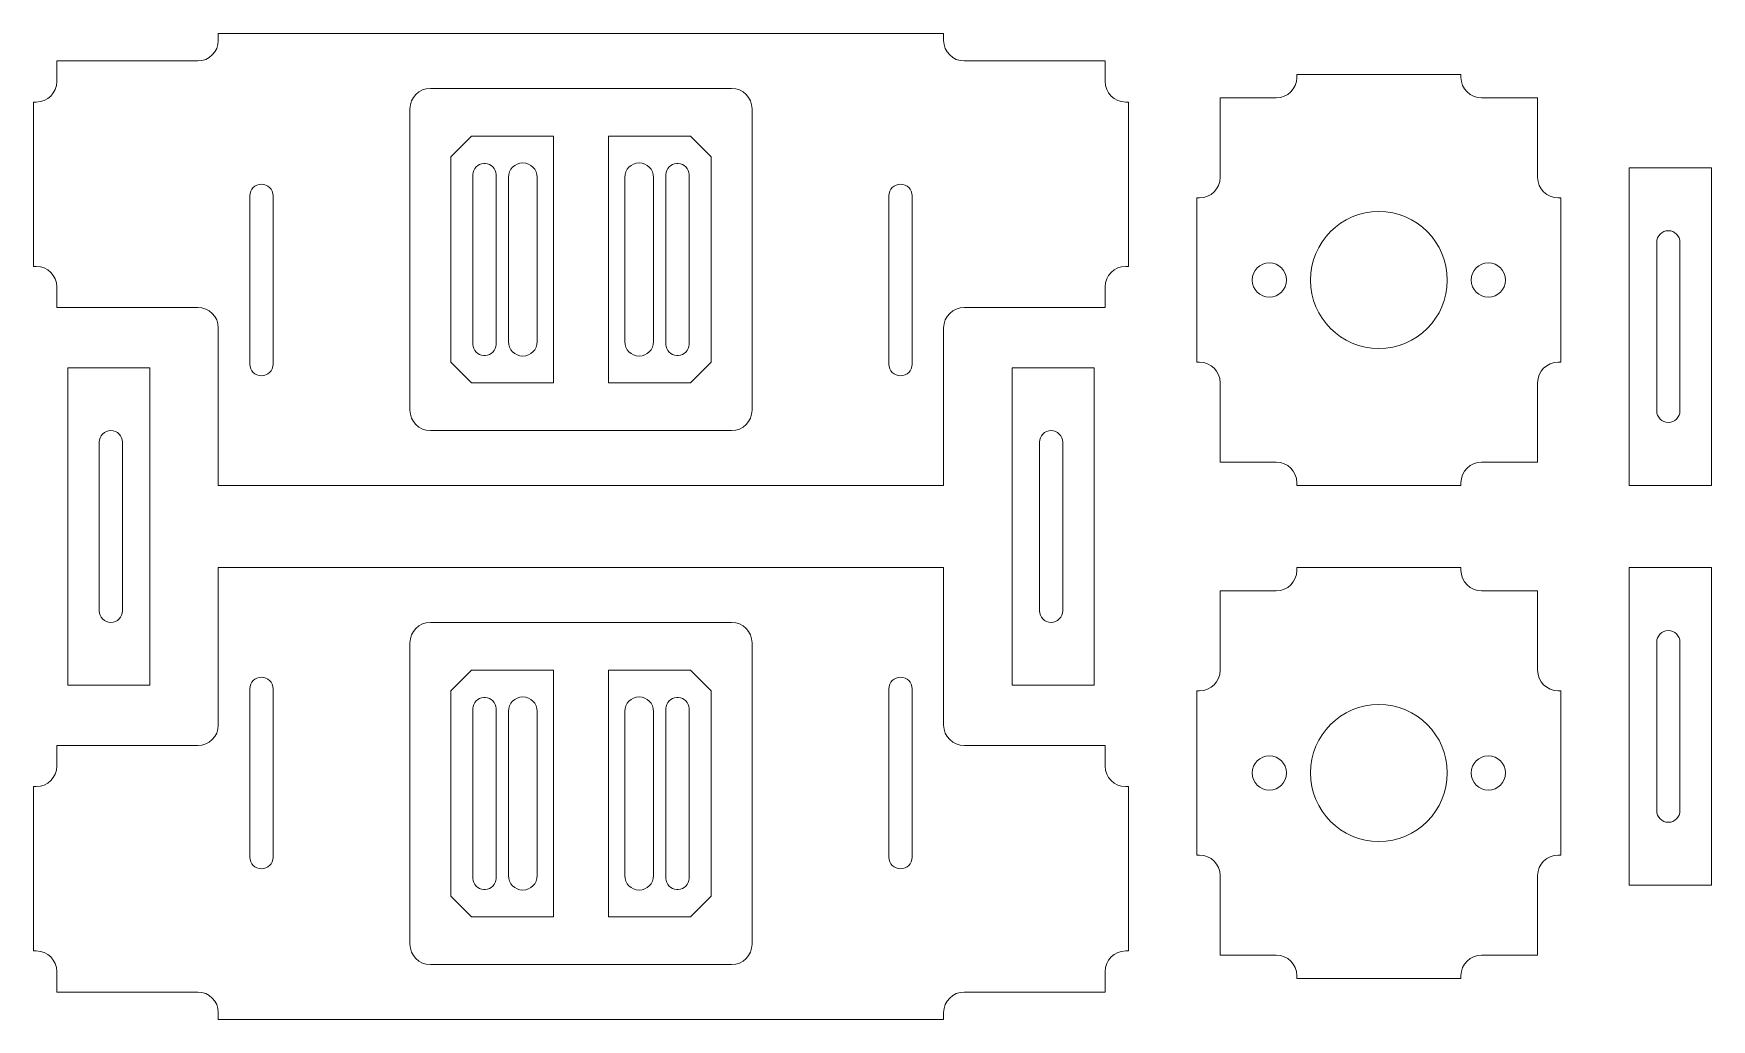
# Model space of a CAD drawing. Header units: millimetres. Extents: x -40 to 83, y -36 to 36.
import ezdxf

# ---------------------------------------------------------------- set-up
doc = ezdxf.new("R2010")
doc.units = ezdxf.units.MM

msp = doc.modelspace()

# ---------------------------------------------------------------- linework, layer by layer
at = {"color": 7, "linetype": 'Continuous', "lineweight": 15}
for p, q in [((-26.5, 36), (26.5, 36)), ((-26.5, 35.5), (-26.5, 36)), ((26.5, 35.5), (26.5, 36)), ((-28, 34), (-38.3, 34)), ((-38.3, 34), (-38.3, 32.5)), ((28, 34), (38.3, 34)), ((38.3, 34), (38.3, 32.5)), ((11, 32), (-11, 32)), ((64.3, 33), (52.3, 33)), ((52.3, 33), (52.3, 32.8)), ((64.3, 32.8), (64.3, 33)), ((-39.8, 31), (-40, 31)), ((-40, 31), (-40, 19)), ((39.8, 31), (40, 31)), ((40, 31), (40, 19)), ((50.8, 31.3), (46.7, 31.3)), ((46.7, 25.5), (46.7, 31.3)), ((69.9, 31.3), (65.8, 31.3)), ((69.9, 25.5), (69.9, 31.3)), ((-12.5, 30.5), (-12.5, 8.5)), ((12.5, 30.5), (12.5, 8.5)), ((-8, 28.5), (-9.5, 27)), ((-8, 28.5), (-2, 28.5)), ((-2, 28.5), (-2, 10.5)), ((2, 28.5), (2, 10.5)), ((8, 28.5), (2, 28.5)), ((9.5, 27), (8, 28.5)), ((-9.5, 12), (-9.5, 27)), ((9.5, 12), (9.5, 27)), ((-7.1, 26.5), (-7, 26.5)), ((7.1, 26.5), (7, 26.5)), ((76.6, 3), (76.6, 26.2)), ((82.6, 26.2), (76.6, 26.2)), ((82.6, 3), (82.6, 26.2)), ((-7.9, 13.3), (-7.9, 25.7)), ((-6.2, 25.7), (-6.2, 13.3)), ((-5.3, 13.5), (-5.3, 25.5)), ((-3.2, 25.5), (-3.2, 13.5)), ((3.2, 25.5), (3.2, 13.5)), ((5.3, 13.5), (5.3, 25.5)), ((6.2, 25.7), (6.2, 13.3)), ((7.9, 13.3), (7.9, 25.7)), ((-24.2, 11.85), (-24.2, 24.15)), ((-22.5, 11.85), (-22.5, 24.15)), ((22.5, 11.85), (22.5, 24.15)), ((24.2, 11.85), (24.2, 24.15)), ((45, 24), (45, 12)), ((45, 24), (45.2, 24)), ((71.4, 24), (71.6, 24)), ((71.6, 24), (71.6, 12)), ((78.6, 20.75), (78.6, 8.45)), ((80.3, 20.75), (80.3, 8.45)), ((-38.3, 17.5), (-38.3, 16)), ((38.3, 17.5), (38.3, 16)), ((-38.3, 16), (-28, 16)), ((38.3, 16), (28, 16)), ((-26.5, 3), (-26.5, 14.5)), ((26.5, 3), (26.5, 14.5)), ((-7, 12.5), (-7.1, 12.5)), ((-37.5, 11.6), (-31.5, 11.6)), ((-37.5, -11.6), (-37.5, 11.6)), ((-31.5, -11.6), (-31.5, 11.6)), ((-9.5, 12), (-8, 10.5)), ((8, 10.5), (9.5, 12)), ((31.5, -11.6), (31.5, 11.6)), ((37.5, 11.6), (31.5, 11.6)), ((37.5, -11.6), (37.5, 11.6)), ((71.6, 12), (71.4, 12)), ((-2, 10.5), (-8, 10.5)), ((2, 10.5), (8, 10.5)), ((46.7, 10.5), (46.7, 4.7)), ((69.9, 10.5), (69.9, 4.7)), ((-35.2, 6.15), (-35.2, -6.15)), ((-33.5, 6.15), (-33.5, -6.15)), ((11, 7), (-11, 7)), ((33.5, 6.15), (33.5, -6.15)), ((35.2, 6.15), (35.2, -6.15)), ((50.8, 4.7), (46.7, 4.7)), ((69.9, 4.7), (65.8, 4.7)), ((-26.5, 3), (26.5, 3)), ((64.3, 3), (52.3, 3)), ((64.3, 3.2), (64.3, 3)), ((82.6, 3), (76.6, 3)), ((-26.5, -3), (-26.5, -14.5)), ((26.5, -3), (-26.5, -3)), ((26.5, -3), (26.5, -14.5)), ((52.3, -3), (64.3, -3)), ((64.3, -3), (64.3, -3.2)), ((76.6, -26.2), (76.6, -3)), ((82.6, -3), (76.6, -3)), ((82.6, -26.2), (82.6, -3)), ((46.7, -10.5), (46.7, -4.7)), ((46.7, -4.7), (50.8, -4.7)), ((65.8, -4.7), (69.9, -4.7)), ((69.9, -10.5), (69.9, -4.7)), ((-11, -7), (11, -7)), ((-12.5, -30.5), (-12.5, -8.5)), ((12.5, -30.5), (12.5, -8.5)), ((78.6, -8.45), (78.6, -20.75)), ((80.3, -8.45), (80.3, -20.75)), ((-8, -10.5), (-9.5, -12)), ((-8, -10.5), (-2, -10.5)), ((-2, -10.5), (-2, -28.5)), ((2, -10.5), (2, -28.5)), ((8, -10.5), (2, -10.5)), ((9.5, -12), (8, -10.5)), ((-37.5, -11.6), (-31.5, -11.6)), ((-24.2, -11.85), (-24.2, -24.15)), ((-22.5, -11.85), (-22.5, -24.15)), ((-9.5, -27), (-9.5, -12)), ((9.5, -27), (9.5, -12)), ((22.5, -11.85), (22.5, -24.15)), ((24.2, -11.85), (24.2, -24.15)), ((37.5, -11.6), (31.5, -11.6)), ((45, -24), (45, -12)), ((71.6, -12), (71.4, -12)), ((71.6, -24), (71.6, -12)), ((-7.9, -25.7), (-7.9, -13.3)), ((-7.1, -12.5), (-7, -12.5)), ((-6.2, -13.3), (-6.2, -25.7)), ((6.2, -13.3), (6.2, -25.7)), ((7.9, -25.7), (7.9, -13.3)), ((-5.3, -25.5), (-5.3, -13.5)), ((-3.2, -13.5), (-3.2, -25.5)), ((3.2, -13.5), (3.2, -25.5)), ((5.3, -25.5), (5.3, -13.5)), ((-38.3, -17.5), (-38.3, -16)), ((-38.3, -16), (-28, -16)), ((38.3, -16), (28, -16)), ((38.3, -17.5), (38.3, -16)), ((-40, -31), (-40, -19)), ((40, -31), (40, -19)), ((45.2, -24), (45, -24)), ((71.6, -24), (71.4, -24)), ((46.7, -25.5), (46.7, -31.3)), ((69.9, -25.5), (69.9, -31.3)), ((7, -26.5), (7.1, -26.5)), ((82.6, -26.2), (76.6, -26.2)), ((-9.5, -27), (-8, -28.5)), ((8, -28.5), (9.5, -27)), ((-2, -28.5), (-8, -28.5)), ((2, -28.5), (8, -28.5)), ((-39.8, -31), (-40, -31)), ((39.8, -31), (40, -31)), ((46.7, -31.3), (50.8, -31.3)), ((65.8, -31.3), (69.9, -31.3)), ((-38.3, -34), (-38.3, -32.5)), ((-11, -32), (11, -32)), ((38.3, -34), (38.3, -32.5)), ((52.3, -32.8), (52.3, -33)), ((52.3, -33), (64.3, -33)), ((64.3, -33), (64.3, -32.8)), ((-28, -34), (-38.3, -34)), ((28, -34), (38.3, -34)), ((-26.5, -35.5), (-26.5, -36)), ((26.5, -35.5), (26.5, -36)), ((26.5, -36), (-26.5, -36))]:
    msp.add_line(p, q, dxfattribs=at)
at = {"color": 144, "linetype": 'Continuous', "lineweight": 0}
for p, q in [((-40, 19), (-39.8, 19)), ((40, 19), (39.8, 19)), ((7, 12.5), (7.1, 12.5)), ((45, 12), (45.2, 12)), ((52.3, 3), (52.3, 3.2)), ((52.3, -3.2), (52.3, -3)), ((45, -12), (45.2, -12)), ((7.1, -12.5), (7, -12.5)), ((-40, -19), (-39.8, -19)), ((40, -19), (39.8, -19)), ((-7, -26.5), (-7.1, -26.5))]:
    msp.add_line(p, q, dxfattribs=at)
at = {"color": 7, "linetype": 'Continuous', "lineweight": 15}
for centre, radius in [((58.3, 18), 5), ((50.3, 18), 1.25), ((66.3, 18), 1.25), ((58.3, -18), 5), ((50.3, -18), 1.25), ((66.3, -18), 1.25)]:
    msp.add_circle(centre, radius, dxfattribs=at)
for centre, radius, start, end in [((-28, 35.5), 1.5, 270, 0), ((28, 35.5), 1.5, 180, 270), ((-39.8, 32.5), 1.5, 270, 0), ((-11, 30.5), 1.5, 90, 180), ((11, 30.5), 1.5, 0, 90), ((39.8, 32.5), 1.5, 180, 270), ((50.8, 32.8), 1.5, 270, 0), ((65.8, 32.8), 1.5, 180, 270), ((-7.1, 25.7), 0.8, 90, 180), ((-7, 25.7), 0.8, 0, 90), ((-4.25, 25.5), 1.05, 0, 180), ((4.25, 25.5), 1.05, 0, 180), ((7, 25.7), 0.8, 90, 180), ((7.1, 25.7), 0.8, 0, 90), ((-23.35, 24.15), 0.85, 0, 180), ((23.35, 24.15), 0.85, 0, 180), ((45.2, 25.5), 1.5, 270, 0), ((71.4, 25.5), 1.5, 180, 270), ((79.45, 20.75), 0.85, 0, 180), ((-39.8, 17.5), 1.5, 0, 90), ((39.8, 17.5), 1.5, 90, 180), ((-28, 14.5), 1.5, 0, 90), ((28, 14.5), 1.5, 90, 180), ((-4.25, 13.5), 1.05, 180, 0), ((4.25, 13.5), 1.05, 180, 0), ((-7.1, 13.3), 0.8, 180, 270), ((-7, 13.3), 0.8, 270, 0), ((7, 13.3), 0.8, 180, 270), ((7.1, 13.3), 0.8, 270, 0), ((-23.35, 11.85), 0.85, 180, 0), ((23.35, 11.85), 0.85, 180, 0), ((45.2, 10.5), 1.5, 0, 90), ((71.4, 10.5), 1.5, 90, 180), ((-11, 8.5), 1.5, 180, 270), ((11, 8.5), 1.5, 270, 0), ((79.45, 8.45), 0.85, 180, 0), ((-34.35, 6.15), 0.85, 0, 180), ((34.35, 6.15), 0.85, 0, 180), ((50.8, 3.2), 1.5, 0, 90), ((65.8, 3.2), 1.5, 90, 180), ((50.8, -3.2), 1.5, 270, 0), ((65.8, -3.2), 1.5, 180, 270), ((-34.35, -6.15), 0.85, 180, 0), ((-11, -8.5), 1.5, 90, 180), ((11, -8.5), 1.5, 0, 90), ((34.35, -6.15), 0.85, 180, 0), ((79.45, -8.45), 0.85, 0, 180), ((-23.35, -11.85), 0.85, 0, 180), ((23.35, -11.85), 0.85, 0, 180), ((45.2, -10.5), 1.5, 270, 0), ((71.4, -10.5), 1.5, 180, 270), ((-7.1, -13.3), 0.8, 90, 180), ((-7, -13.3), 0.8, 0, 90), ((-4.25, -13.5), 1.05, 0, 180), ((4.25, -13.5), 1.05, 0, 180), ((7, -13.3), 0.8, 90, 180), ((7.1, -13.3), 0.8, 0, 90), ((-28, -14.5), 1.5, 270, 0), ((28, -14.5), 1.5, 180, 270), ((-39.8, -17.5), 1.5, 270, 0), ((39.8, -17.5), 1.5, 180, 270), ((79.45, -20.75), 0.85, 180, 0), ((-23.35, -24.15), 0.85, 180, 0), ((23.35, -24.15), 0.85, 180, 0), ((45.2, -25.5), 1.5, 0, 90), ((71.4, -25.5), 1.5, 90, 180), ((-7.1, -25.7), 0.8, 180, 270), ((-7, -25.7), 0.8, 270, 0), ((-4.25, -25.5), 1.05, 180, 0), ((4.25, -25.5), 1.05, 180, 0), ((7, -25.7), 0.8, 180, 270), ((7.1, -25.7), 0.8, 270, 0), ((-11, -30.5), 1.5, 180, 270), ((11, -30.5), 1.5, 270, 0), ((-39.8, -32.5), 1.5, 0, 90), ((39.8, -32.5), 1.5, 90, 180), ((50.8, -32.8), 1.5, 0, 90), ((65.8, -32.8), 1.5, 90, 180), ((-28, -35.5), 1.5, 0, 90), ((28, -35.5), 1.5, 90, 180)]:
    msp.add_arc(centre, radius, start, end, dxfattribs=at)

doc.saveas('drawing.dxf')
